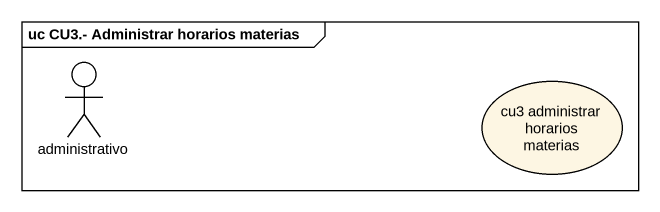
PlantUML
@startuml
mainframe uc CU3.- Administrar horarios materias
actor administrativo
usecase "cu3 administrar horarios materias" as cu3_administrar_horarios
@enduml
